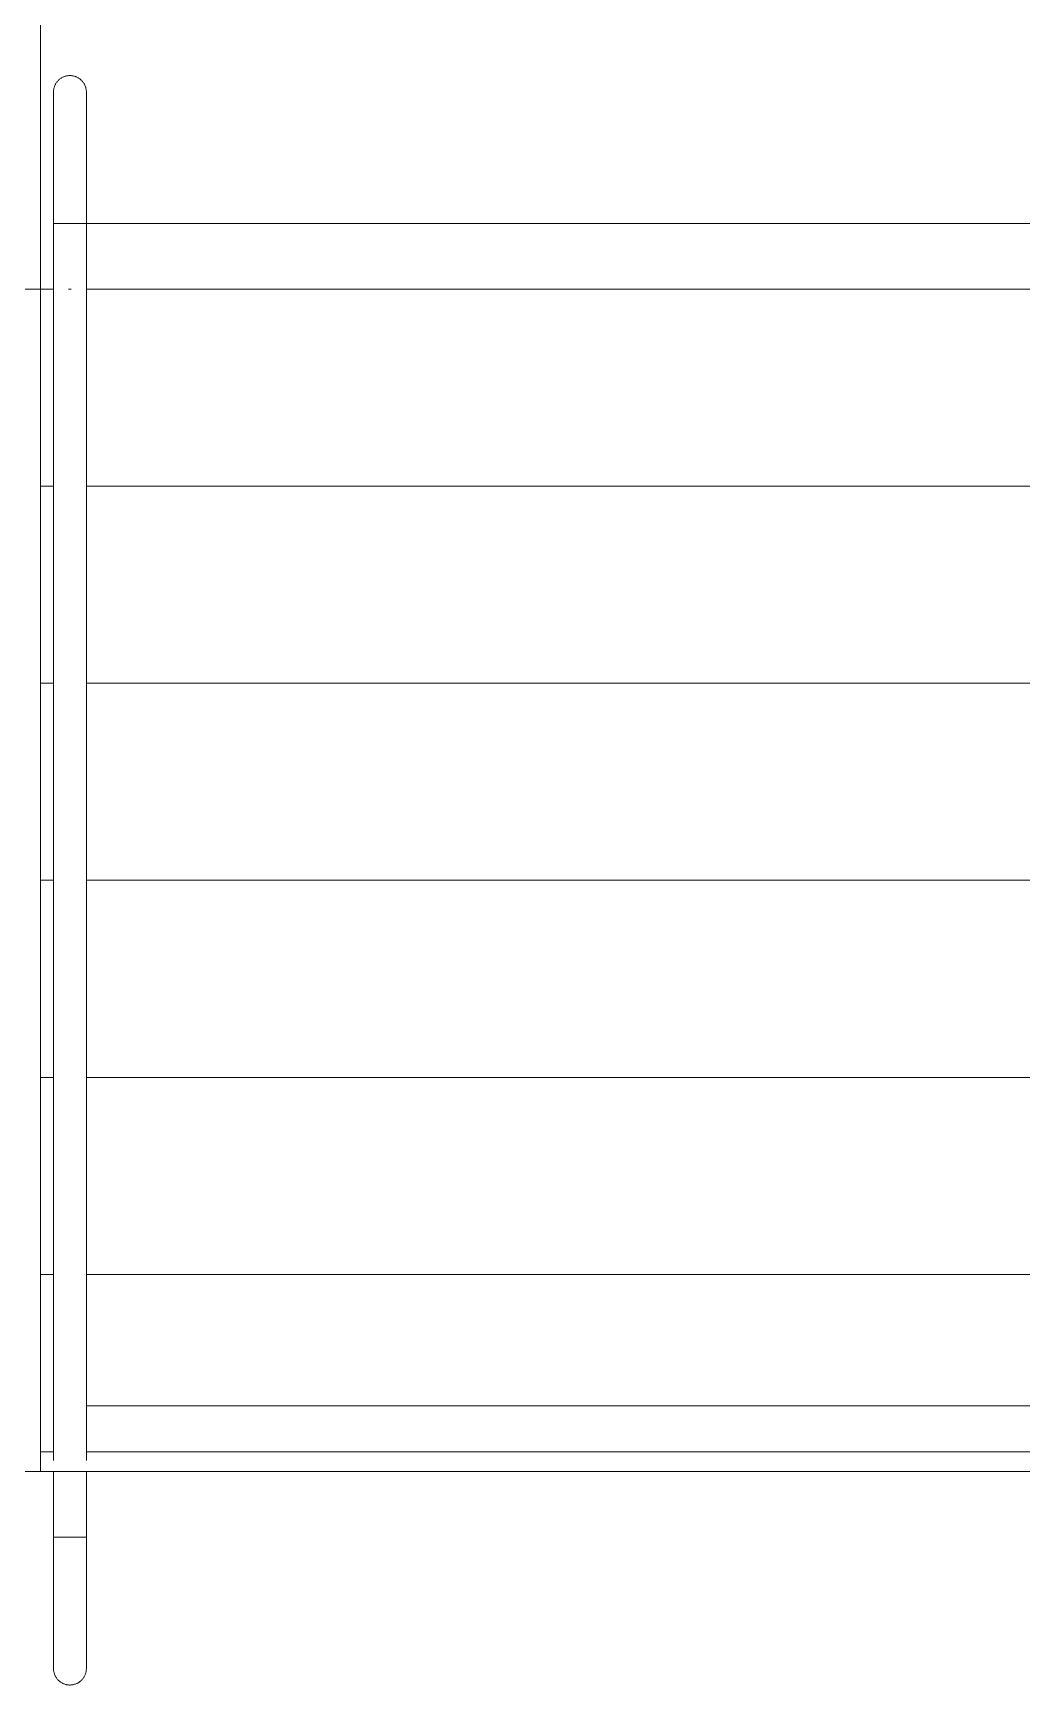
# Model space of a CAD drawing. Header units: millimetres. Extents: x -215207 to 92095, y -30385 to 123050.
# Drawn here: x -176056 to -174551, y -25412 to -22897 of the extents above; entities that cross this region are included whole.
import ezdxf

# ---------------------------------------------------------------- set-up
doc = ezdxf.new("R2010")
doc.units = ezdxf.units.MM
for name, color, linetype, lineweight in [('Лестницы', 7, 'Continuous', 9), ('Ограждение', 7, 'Continuous', 9), ('Перекрытие', 7, 'Continuous', 20), ('Стены наружные', 7, 'Continuous', 20)]:
    doc.layers.add(name, color=color, linetype=linetype, lineweight=lineweight)

# ---------------------------------------------------------------- blocks, each defined once
blk = doc.blocks.new('1 этаж 21082025')
at = {"layer": 'Лестницы'}
for p, q in [((23890.4, -54728.6), (23910, -54728.6)), ((23890.4, -54728.6), (23910, -54728.6)), ((23890, -55028.6), (23910, -55028.6)), ((23890, -55028.6), (23910, -55028.6)), ((23960, -55028.6), (26800, -55028.6)), ((23960, -55028.6), (26800, -55028.6)), ((23890, -55328.6), (23910, -55328.6)), ((23890, -55328.6), (23910, -55328.6)), ((23960, -55328.6), (26800, -55328.6)), ((23960, -55328.6), (26800, -55328.6)), ((23890, -55628.6), (23910, -55628.6)), ((23890, -55628.6), (23910, -55628.6)), ((23960, -55628.6), (26800, -55628.6)), ((23960, -55628.6), (26800, -55628.6)), ((23890, -55928.6), (23910, -55928.6)), ((23890, -55928.6), (23910, -55928.6)), ((23960, -55928.6), (26800, -55928.6)), ((23960, -55928.6), (26800, -55928.6)), ((23890, -56228.6), (23910, -56228.6)), ((23890, -56228.6), (23910, -56228.6)), ((23960, -56228.6), (26800, -56228.6)), ((23960, -56228.6), (26800, -56228.6))]:
    blk.add_line(p, q, dxfattribs=at)
at = {"layer": 'Ограждение'}
for p, q in [((23890.4, -54728.6), (23890.4, -53055)), ((23912, -54418.8), (23912.4, -54417.9)), ((23912.4, -54417.9), (23912.8, -54417)), ((23912.8, -54417), (23913.3, -54416.2)), ((23913.3, -54416.2), (23913.8, -54415.3)), ((23913.8, -54415.3), (23914.4, -54414.5)), ((23914.4, -54414.5), (23914.9, -54413.7)), ((23914.9, -54413.7), (23915.6, -54412.9)), ((23915.6, -54412.9), (23916.2, -54412.1)), ((23916.2, -54412.1), (23916.9, -54411.4)), ((23916.9, -54411.4), (23917.6, -54410.6)), ((23917.6, -54410.6), (23918.3, -54410)), ((23918.3, -54410), (23919.1, -54409.3)), ((23919.1, -54409.3), (23919.9, -54408.7)), ((23919.9, -54408.7), (23920.7, -54408.1)), ((23920.7, -54408.1), (23921.5, -54407.5)), ((23921.5, -54407.5), (23922.3, -54407)), ((23922.3, -54407), (23923.2, -54406.5)), ((23923.2, -54406.5), (23924.1, -54406.1)), ((23924.1, -54406.1), (23925, -54405.7)), ((23925, -54405.7), (23925.9, -54405.3)), ((23925.9, -54405.3), (23926.9, -54404.9)), ((23926.9, -54404.9), (23927.8, -54404.6)), ((23927.8, -54404.6), (23928.8, -54404.4)), ((23928.8, -54404.4), (23929.8, -54404.1)), ((23929.8, -54404.1), (23930.8, -54403.9)), ((23930.8, -54403.9), (23931.7, -54403.8)), ((23931.7, -54403.8), (23932.7, -54403.7)), ((23932.7, -54403.7), (23933.7, -54403.6)), ((23933.7, -54403.6), (23934.7, -54403.6)), ((23934.7, -54403.6), (23935, -54403.6)), ((23935, -54403.6), (23936, -54403.6)), ((23936, -54403.6), (23937, -54403.7)), ((23937, -54403.7), (23938, -54403.8)), ((23938, -54403.8), (23939, -54403.9)), ((23939, -54403.9), (23940, -54404.1)), ((23940, -54404.1), (23940.9, -54404.3)), ((23940.9, -54404.3), (23941.9, -54404.6)), ((23941.9, -54404.6), (23942.9, -54404.9)), ((23942.9, -54404.9), (23943.8, -54405.2)), ((23943.8, -54405.2), (23944.7, -54405.6)), ((23944.7, -54405.6), (23945.6, -54406)), ((23945.6, -54406), (23946.5, -54406.4)), ((23946.5, -54406.4), (23947.4, -54406.9)), ((23947.4, -54406.9), (23948.3, -54407.4)), ((23948.3, -54407.4), (23949.1, -54407.9)), ((23949.1, -54407.9), (23949.9, -54408.5)), ((23949.9, -54408.5), (23950.7, -54409.1)), ((23950.7, -54409.1), (23951.5, -54409.8)), ((23951.5, -54409.8), (23952.2, -54410.5)), ((23952.2, -54410.5), (23952.9, -54411.2)), ((23952.9, -54411.2), (23953.6, -54411.9)), ((23953.6, -54411.9), (23954.3, -54412.7)), ((23954.3, -54412.7), (23954.9, -54413.4)), ((23954.9, -54413.4), (23955.5, -54414.2)), ((23955.5, -54414.2), (23956, -54415.1)), ((23956, -54415.1), (23956.6, -54415.9)), ((23956.6, -54415.9), (23957, -54416.8)), ((23957, -54416.8), (23957.5, -54417.7)), ((23957.5, -54417.7), (23957.9, -54418.6)), ((23910, -54427.6), (23910.1, -54426.6)), ((23910, -54428.6), (23910, -54427.6)), ((23910, -54428.8), (23910, -54428.6)), ((23910, -54428.6), (23910, -54428.6)), ((23910, -54428.6), (23910, -54428.7)), ((23910, -54428.7), (23910, -54429.2)), ((23910, -54429.4), (23910, -54428.8)), ((23910, -54429.2), (23910, -54430)), ((23910, -54430.3), (23910, -54429.4)), ((23910, -54430), (23910, -54431.1)), ((23910, -54431.5), (23910, -54430.3)), ((23910, -54431.1), (23910, -54432.6)), ((23910, -54433), (23910, -54431.5)), ((23910, -54432.6), (23910, -54434.3)), ((23910, -54434.8), (23910, -54433)), ((23910, -54434.3), (23910, -54436.4)), ((23910, -54437), (23910, -54434.8)), ((23910, -54436.4), (23910, -54438.7)), ((23910, -54439.4), (23910, -54437)), ((23910, -54438.7), (23910, -54441.4)), ((23910, -54442.2), (23910, -54439.4)), ((23910, -54441.4), (23910, -54444.4)), ((23910, -54445.2), (23910, -54442.2)), ((23910.1, -54426.6), (23910.2, -54425.6)), ((23910.2, -54425.6), (23910.3, -54424.6)), ((23910.3, -54424.6), (23910.5, -54423.6)), ((23910.5, -54423.6), (23910.7, -54422.6)), ((23910.7, -54422.6), (23911, -54421.7)), ((23911, -54421.7), (23911.3, -54420.7)), ((23911.3, -54420.7), (23911.6, -54419.8)), ((23911.6, -54419.8), (23912, -54418.8)), ((23957.9, -54418.6), (23958.3, -54419.5)), ((23958.3, -54419.5), (23958.6, -54420.5)), ((23958.6, -54420.5), (23959, -54421.4)), ((23959, -54421.4), (23959.2, -54422.4)), ((23959.2, -54422.4), (23959.4, -54423.4)), ((23959.4, -54423.4), (23959.6, -54424.3)), ((23959.6, -54424.3), (23959.8, -54425.3)), ((23959.8, -54425.3), (23959.9, -54426.3)), ((23959.9, -54426.3), (23960, -54427.3)), ((23960, -54427.3), (23960, -54428.3)), ((23960, -54428.3), (23960, -54428.6)), ((23960, -54428.8), (23960, -54428.6)), ((23960, -54428.6), (23960, -54428.6)), ((23960, -54428.6), (23960, -54428.7)), ((23960, -54428.7), (23960, -54429.2)), ((23960, -54429.4), (23960, -54428.8)), ((23960, -54429.2), (23960, -54430)), ((23960, -54430.3), (23960, -54429.4)), ((23960, -54430), (23960, -54431.1)), ((23960, -54431.5), (23960, -54430.3)), ((23960, -54431.1), (23960, -54432.6)), ((23960, -54433), (23960, -54431.5)), ((23960, -54432.6), (23960, -54434.3)), ((23960, -54434.8), (23960, -54433)), ((23960, -54434.3), (23960, -54436.4)), ((23960, -54437), (23960, -54434.8)), ((23960, -54436.4), (23960, -54438.7)), ((23960, -54439.4), (23960, -54437)), ((23960, -54438.7), (23960, -54441.4)), ((23960, -54442.2), (23960, -54439.4)), ((23960, -54441.4), (23960, -54444.4)), ((23960, -54445.2), (23960, -54442.2)), ((23910, -54444.4), (23910, -54447.6)), ((23910, -54448.6), (23910, -54445.2)), ((23910, -54447.6), (23910, -54451.2)), ((23910, -54452.2), (23910, -54448.6)), ((23910, -54451.2), (23910, -54455)), ((23910, -54456.1), (23910, -54452.2)), ((23910, -54455), (23910, -54459.1)), ((23910, -54460.3), (23910, -54456.1)), ((23910, -54459.1), (23910, -54463.5)), ((23910, -54464.7), (23910, -54460.3)), ((23910, -54463.5), (23910, -54468.2)), ((23910, -54469.5), (23910, -54464.7)), ((23910, -54468.2), (23910, -54473.1)), ((23960, -54444.4), (23960, -54447.6)), ((23960, -54448.6), (23960, -54445.2)), ((23960, -54447.6), (23960, -54451.2)), ((23960, -54452.2), (23960, -54448.6)), ((23960, -54451.2), (23960, -54455)), ((23960, -54456.1), (23960, -54452.2)), ((23960, -54455), (23960, -54459.1)), ((23960, -54460.3), (23960, -54456.1)), ((23960, -54459.1), (23960, -54463.5)), ((23960, -54464.7), (23960, -54460.3)), ((23960, -54463.5), (23960, -54468.2)), ((23960, -54469.5), (23960, -54464.7)), ((23960, -54468.2), (23960, -54473.1)), ((23910, -54474.4), (23910, -54469.5)), ((23910, -54473.1), (23910, -54478.2)), ((23910, -54479.7), (23910, -54474.4)), ((23910, -54478.2), (23910, -54483.6)), ((23910, -54485.1), (23910, -54479.7)), ((23910, -54483.6), (23910, -54489.2)), ((23910, -54490.8), (23910, -54485.1)), ((23910, -54489.2), (23910, -54495.1)), ((23910, -54496.7), (23910, -54490.8)), ((23960, -54474.4), (23960, -54469.5)), ((23960, -54473.1), (23960, -54478.2)), ((23960, -54479.7), (23960, -54474.4)), ((23960, -54478.2), (23960, -54483.6)), ((23960, -54485.1), (23960, -54479.7)), ((23960, -54483.6), (23960, -54489.2)), ((23960, -54490.8), (23960, -54485.1)), ((23960, -54489.2), (23960, -54495.1)), ((23960, -54496.7), (23960, -54490.8)), ((23910, -54495.1), (23910, -54501.2)), ((23910, -54502.8), (23910, -54496.7)), ((23910, -54501.2), (23910, -54507.4)), ((23910, -54509.1), (23910, -54502.8)), ((23910, -54507.4), (23910, -54513.9)), ((23910, -54515.7), (23910, -54509.1)), ((23910, -54513.9), (23910, -54520.5)), ((23910, -54522.3), (23910, -54515.7)), ((23960, -54495.1), (23960, -54501.2)), ((23960, -54502.8), (23960, -54496.7)), ((23960, -54501.2), (23960, -54507.4)), ((23960, -54509.1), (23960, -54502.8)), ((23960, -54507.4), (23960, -54513.9)), ((23960, -54515.7), (23960, -54509.1)), ((23960, -54513.9), (23960, -54520.5)), ((23960, -54522.3), (23960, -54515.7)), ((23910, -54520.5), (23910, -54527.3)), ((23910, -54529.2), (23910, -54522.3)), ((23910, -54527.3), (23910, -54534.3)), ((23910, -54536.2), (23910, -54529.2)), ((23910, -54534.3), (23910, -54541.4)), ((23910, -54543.4), (23910, -54536.2)), ((23910, -54541.4), (23910, -54548.7)), ((23910, -54550.7), (23910, -54543.4)), ((23960, -54520.5), (23960, -54527.3)), ((23960, -54529.2), (23960, -54522.3)), ((23960, -54527.3), (23960, -54534.3)), ((23960, -54536.2), (23960, -54529.2)), ((23960, -54534.3), (23960, -54541.4)), ((23960, -54543.4), (23960, -54536.2)), ((23960, -54541.4), (23960, -54548.7)), ((23960, -54550.7), (23960, -54543.4)), ((23910, -54548.7), (23910, -54556.1)), ((23910, -54558.1), (23910, -54550.7)), ((23910, -54556.1), (23910, -54563.6)), ((23910, -54565.7), (23910, -54558.1)), ((23910, -54563.6), (23910, -54571.2)), ((23910, -54573.3), (23910, -54565.7)), ((23960, -54548.7), (23960, -54556.1)), ((23960, -54558.1), (23960, -54550.7)), ((23960, -54556.1), (23960, -54563.6)), ((23960, -54565.7), (23960, -54558.1)), ((23960, -54563.6), (23960, -54571.2)), ((23960, -54573.3), (23960, -54565.7)), ((23910, -54571.2), (23910, -54578.9)), ((23910, -54581), (23910, -54573.3)), ((23910, -54578.9), (23910, -54586.7)), ((23910, -54588.8), (23910, -54581)), ((23910, -54586.7), (23910, -54594.6)), ((23910, -54596.7), (23910, -54588.8)), ((23960, -54571.2), (23960, -54578.9)), ((23960, -54581), (23960, -54573.3)), ((23960, -54578.9), (23960, -54586.7)), ((23960, -54588.8), (23960, -54581)), ((23960, -54586.7), (23960, -54594.6)), ((23960, -54596.7), (23960, -54588.8)), ((23910, -54594.6), (23910, -54602.5)), ((23910, -54604.6), (23910, -54596.7)), ((23910, -54602.5), (23910, -54610.4)), ((23910, -54612.6), (23910, -54604.6)), ((23910, -54610.4), (23910, -54618.4)), ((23910, -54620.6), (23910, -54612.6)), ((23910, -54618.4), (23910, -54626.4)), ((23960, -54594.6), (23960, -54602.5)), ((23960, -54604.6), (23960, -54596.7)), ((23960, -54602.5), (23960, -54610.4)), ((23960, -54612.6), (23960, -54604.6)), ((23960, -54610.4), (23960, -54618.4)), ((23960, -54620.6), (23960, -54612.6)), ((23960, -54618.4), (23960, -54626.4)), ((23910, -54628.6), (23910, -54620.6)), ((23910, -54626.4), (23910, -54628.6)), ((23910, -54628.6), (23910, -54722.6)), ((23910, -54628.6), (23960, -54628.6)), ((23910, -54728.6), (23910, -54628.6)), ((23937.3, -54628.6), (23932.7, -54628.6)), ((23932.7, -54628.6), (23935, -54628.6)), ((23935, -54628.6), (23937.3, -54628.6)), ((23960, -54628.6), (23960, -54620.6)), ((23960, -54626.4), (23960, -54628.6)), ((23960, -54722.6), (23960, -54628.6)), ((23960, -54728.6), (23960, -54628.6)), ((23840, -54728.6), (23890, -54728.6)), ((23890, -56528.6), (23890, -54728.6)), ((23910, -54722.6), (23910, -56512)), ((23910, -56511.6), (23910, -54728.6)), ((23960, -56512), (23960, -54722.6)), ((23960, -56511.6), (23960, -54728.6)), ((23890, -56528.6), (23840, -56528.6)), ((23910, -56528.6), (23910, -56628.6)), ((23910, -56628.6), (23910, -56528.6)), ((23960, -56628.6), (23960, -56528.6)), ((23960, -56628.6), (23960, -56528.6)), ((23910, -56628.6), (23910, -56636.6)), ((23910, -56630.7), (23910, -56628.6)), ((23910, -56628.6), (23960, -56628.6)), ((23910, -56638.7), (23910, -56630.7)), ((23932.7, -56628.6), (23937.3, -56628.6)), ((23935, -56628.6), (23932.7, -56628.6)), ((23937.3, -56628.6), (23935, -56628.6)), ((23960, -56628.6), (23960, -56636.6)), ((23960, -56630.7), (23960, -56628.6)), ((23960, -56638.7), (23960, -56630.7)), ((23910, -56636.6), (23910, -56644.6)), ((23910, -56646.7), (23910, -56638.7)), ((23910, -56644.6), (23910, -56652.5)), ((23910, -56654.7), (23910, -56646.7)), ((23910, -56652.5), (23910, -56660.4)), ((23910, -56662.6), (23910, -56654.7)), ((23960, -56636.6), (23960, -56644.6)), ((23960, -56646.7), (23960, -56638.7)), ((23960, -56644.6), (23960, -56652.5)), ((23960, -56654.7), (23960, -56646.7)), ((23960, -56652.5), (23960, -56660.4)), ((23960, -56662.6), (23960, -56654.7)), ((23910, -56660.4), (23910, -56668.3)), ((23910, -56670.4), (23910, -56662.6)), ((23910, -56668.3), (23910, -56676.1)), ((23910, -56678.2), (23910, -56670.4)), ((23910, -56676.1), (23910, -56683.9)), ((23910, -56685.9), (23910, -56678.2)), ((23960, -56660.4), (23960, -56668.3)), ((23960, -56670.4), (23960, -56662.6)), ((23960, -56668.3), (23960, -56676.1)), ((23960, -56678.2), (23960, -56670.4)), ((23960, -56676.1), (23960, -56683.9)), ((23960, -56685.9), (23960, -56678.2)), ((23910, -56683.9), (23910, -56691.5)), ((23910, -56693.5), (23910, -56685.9)), ((23910, -56691.5), (23910, -56699)), ((23910, -56701.1), (23910, -56693.5)), ((23910, -56699), (23910, -56706.5)), ((23910, -56708.4), (23910, -56701.1)), ((23910, -56706.5), (23910, -56713.8)), ((23960, -56683.9), (23960, -56691.5)), ((23960, -56693.5), (23960, -56685.9)), ((23960, -56691.5), (23960, -56699)), ((23960, -56701.1), (23960, -56693.5)), ((23960, -56699), (23960, -56706.5)), ((23960, -56708.4), (23960, -56701.1)), ((23960, -56706.5), (23960, -56713.8)), ((23910, -56715.7), (23910, -56708.4)), ((23910, -56713.8), (23910, -56720.9)), ((23910, -56722.8), (23910, -56715.7)), ((23910, -56720.9), (23910, -56728)), ((23910, -56729.8), (23910, -56722.8)), ((23910, -56728), (23910, -56734.8)), ((23910, -56736.6), (23910, -56729.8)), ((23960, -56715.7), (23960, -56708.4)), ((23960, -56713.8), (23960, -56720.9)), ((23960, -56722.8), (23960, -56715.7)), ((23960, -56720.9), (23960, -56728)), ((23960, -56729.8), (23960, -56722.8)), ((23960, -56728), (23960, -56734.8)), ((23960, -56736.6), (23960, -56729.8)), ((23910, -56734.8), (23910, -56741.5)), ((23910, -56743.3), (23910, -56736.6)), ((23910, -56741.5), (23910, -56748)), ((23910, -56749.7), (23910, -56743.3)), ((23910, -56748), (23910, -56754.3)), ((23910, -56756), (23910, -56749.7)), ((23910, -56754.3), (23910, -56760.5)), ((23910, -56762.1), (23910, -56756)), ((23960, -56734.8), (23960, -56741.5)), ((23960, -56743.3), (23960, -56736.6)), ((23960, -56741.5), (23960, -56748)), ((23960, -56749.7), (23960, -56743.3)), ((23960, -56748), (23960, -56754.3)), ((23960, -56756), (23960, -56749.7)), ((23960, -56754.3), (23960, -56760.5)), ((23960, -56762.1), (23960, -56756)), ((23910, -56760.5), (23910, -56766.4)), ((23910, -56767.9), (23910, -56762.1)), ((23910, -56766.4), (23910, -56772.1)), ((23910, -56773.5), (23910, -56767.9)), ((23910, -56772.1), (23910, -56777.5)), ((23910, -56778.9), (23910, -56773.5)), ((23910, -56777.5), (23910, -56782.7)), ((23910, -56784.1), (23910, -56778.9)), ((23960, -56760.5), (23960, -56766.4)), ((23960, -56767.9), (23960, -56762.1)), ((23960, -56766.4), (23960, -56772.1)), ((23960, -56773.5), (23960, -56767.9)), ((23960, -56772.1), (23960, -56777.5)), ((23960, -56778.9), (23960, -56773.5)), ((23960, -56777.5), (23960, -56782.7)), ((23960, -56784.1), (23960, -56778.9)), ((23910, -56782.7), (23910, -56787.7)), ((23910, -56789), (23910, -56784.1)), ((23910, -56787.7), (23910, -56792.4)), ((23910, -56793.6), (23910, -56789)), ((23910, -56792.4), (23910, -56796.9)), ((23910, -56798), (23910, -56793.6)), ((23910, -56796.9), (23910, -56801.1)), ((23910, -56802.1), (23910, -56798)), ((23910, -56801.1), (23910, -56805)), ((23910, -56806), (23910, -56802.1)), ((23910, -56805), (23910, -56808.6)), ((23910, -56809.5), (23910, -56806)), ((23960, -56782.7), (23960, -56787.7)), ((23960, -56789), (23960, -56784.1)), ((23960, -56787.7), (23960, -56792.4)), ((23960, -56793.6), (23960, -56789)), ((23960, -56792.4), (23960, -56796.9)), ((23960, -56798), (23960, -56793.6)), ((23960, -56796.9), (23960, -56801.1)), ((23960, -56802.1), (23960, -56798)), ((23960, -56801.1), (23960, -56805)), ((23960, -56806), (23960, -56802.1)), ((23960, -56805), (23960, -56808.6)), ((23960, -56809.5), (23960, -56806)), ((23910, -56808.6), (23910, -56811.9)), ((23910, -56812.8), (23910, -56809.5)), ((23910, -56811.9), (23910, -56815)), ((23910, -56815.8), (23910, -56812.8)), ((23910, -56815), (23910, -56817.7)), ((23910, -56818.4), (23910, -56815.8)), ((23910, -56817.7), (23910, -56820.2)), ((23910, -56820.8), (23910, -56818.4)), ((23910, -56820.2), (23910, -56822.3)), ((23910, -56822.8), (23910, -56820.8)), ((23910, -56822.3), (23910, -56824.2)), ((23910, -56824.6), (23910, -56822.8)), ((23910, -56824.2), (23910, -56825.7)), ((23910, -56826), (23910, -56824.6)), ((23910, -56825.7), (23910, -56826.9)), ((23910, -56827.1), (23910, -56826)), ((23910, -56826.9), (23910, -56827.8)), ((23910, -56827.9), (23910, -56827.1)), ((23910, -56827.8), (23910, -56828.3)), ((23910, -56828.4), (23910, -56827.9)), ((23910, -56828.3), (23910, -56828.6)), ((23910, -56828.6), (23910, -56828.4)), ((23910, -56828.9), (23910, -56828.6)), ((23910, -56828.6), (23910, -56828.6)), ((23910, -56829.9), (23910, -56828.9)), ((23910.1, -56830.8), (23910, -56829.9)), ((23910.2, -56831.8), (23910.1, -56830.8)), ((23910.4, -56832.8), (23910.2, -56831.8)), ((23959.7, -56832.6), (23959.5, -56833.5)), ((23959.8, -56831.6), (23959.7, -56832.6)), ((23959.9, -56830.6), (23959.8, -56831.6)), ((23960, -56829.6), (23959.9, -56830.6)), ((23960, -56808.6), (23960, -56811.9)), ((23960, -56812.8), (23960, -56809.5)), ((23960, -56811.9), (23960, -56815)), ((23960, -56815.8), (23960, -56812.8)), ((23960, -56815), (23960, -56817.7)), ((23960, -56818.4), (23960, -56815.8)), ((23960, -56817.7), (23960, -56820.2)), ((23960, -56820.8), (23960, -56818.4)), ((23960, -56820.2), (23960, -56822.3)), ((23960, -56822.8), (23960, -56820.8)), ((23960, -56822.3), (23960, -56824.2)), ((23960, -56824.6), (23960, -56822.8)), ((23960, -56824.2), (23960, -56825.7)), ((23960, -56826), (23960, -56824.6)), ((23960, -56825.7), (23960, -56826.9)), ((23960, -56827.1), (23960, -56826)), ((23960, -56826.9), (23960, -56827.8)), ((23960, -56827.9), (23960, -56827.1)), ((23960, -56827.8), (23960, -56828.3)), ((23960, -56828.4), (23960, -56827.9)), ((23960, -56828.3), (23960, -56828.6)), ((23960, -56828.6), (23960, -56828.4)), ((23960, -56828.6), (23960, -56829.6)), ((23960, -56828.6), (23960, -56828.6)), ((23910.6, -56833.8), (23910.4, -56832.8)), ((23910.8, -56834.8), (23910.6, -56833.8)), ((23911, -56835.7), (23910.8, -56834.8)), ((23911.4, -56836.7), (23911, -56835.7)), ((23911.7, -56837.6), (23911.4, -56836.7)), ((23912.1, -56838.6), (23911.7, -56837.6)), ((23912.5, -56839.5), (23912.1, -56838.6)), ((23913, -56840.4), (23912.5, -56839.5)), ((23913.4, -56841.2), (23913, -56840.4)), ((23914, -56842.1), (23913.4, -56841.2)), ((23914.5, -56842.9), (23914, -56842.1)), ((23915.1, -56843.7), (23914.5, -56842.9)), ((23915.7, -56844.5), (23915.1, -56843.7)), ((23916.4, -56845.3), (23915.7, -56844.5)), ((23917.1, -56846), (23916.4, -56845.3)), ((23917.8, -56846.7), (23917.1, -56846)), ((23918.5, -56847.4), (23917.8, -56846.7)), ((23919.3, -56848), (23918.5, -56847.4)), ((23920.1, -56848.6), (23919.3, -56848)), ((23920.9, -56849.2), (23920.1, -56848.6)), ((23921.7, -56849.8), (23920.9, -56849.2)), ((23922.6, -56850.3), (23921.7, -56849.8)), ((23923.5, -56850.8), (23922.6, -56850.3)), ((23924.4, -56851.2), (23923.5, -56850.8)), ((23925.3, -56851.6), (23924.4, -56851.2)), ((23926.2, -56852), (23925.3, -56851.6)), ((23927.1, -56852.3), (23926.2, -56852)), ((23928.1, -56852.6), (23927.1, -56852.3)), ((23929.1, -56852.9), (23928.1, -56852.6)), ((23930, -56853.1), (23929.1, -56852.9)), ((23931, -56853.3), (23930, -56853.1)), ((23932, -56853.4), (23931, -56853.3)), ((23933, -56853.5), (23932, -56853.4)), ((23934, -56853.6), (23933, -56853.5)), ((23935, -56853.6), (23934, -56853.6)), ((23935.3, -56853.6), (23935, -56853.6)), ((23936.3, -56853.5), (23935.3, -56853.6)), ((23937.3, -56853.5), (23936.3, -56853.5)), ((23938.3, -56853.4), (23937.3, -56853.5)), ((23939.2, -56853.2), (23938.3, -56853.4)), ((23940.2, -56853), (23939.2, -56853.2)), ((23941.2, -56852.8), (23940.2, -56853)), ((23942.2, -56852.5), (23941.2, -56852.8)), ((23943.1, -56852.2), (23942.2, -56852.5)), ((23944.1, -56851.9), (23943.1, -56852.2)), ((23945, -56851.5), (23944.1, -56851.9)), ((23945.9, -56851.1), (23945, -56851.5)), ((23946.8, -56850.6), (23945.9, -56851.1)), ((23947.7, -56850.1), (23946.8, -56850.6)), ((23948.5, -56849.6), (23947.7, -56850.1)), ((23949.3, -56849.1), (23948.5, -56849.6)), ((23950.1, -56848.5), (23949.3, -56849.1)), ((23950.9, -56847.8), (23950.1, -56848.5)), ((23951.7, -56847.2), (23950.9, -56847.8)), ((23952.4, -56846.5), (23951.7, -56847.2)), ((23953.1, -56845.8), (23952.4, -56846.5)), ((23953.8, -56845.1), (23953.1, -56845.8)), ((23954.4, -56844.3), (23953.8, -56845.1)), ((23955.1, -56843.5), (23954.4, -56844.3)), ((23955.6, -56842.7), (23955.1, -56843.5)), ((23956.2, -56841.9), (23955.6, -56842.7)), ((23956.7, -56841), (23956.2, -56841.9)), ((23957.2, -56840.1), (23956.7, -56841)), ((23957.6, -56839.2), (23957.2, -56840.1)), ((23958, -56838.3), (23957.6, -56839.2)), ((23958.4, -56837.4), (23958, -56838.3)), ((23958.7, -56836.4), (23958.4, -56837.4)), ((23959, -56835.5), (23958.7, -56836.4)), ((23959.3, -56834.5), (23959, -56835.5)), ((23959.5, -56833.5), (23959.3, -56834.5))]:
    blk.add_line(p, q, dxfattribs=at)
blk.add_open_spline([(23937.1, -54728.6), (23936.4, -54728.6), (23935, -54728.6), (23933.6, -54728.6), (23932.9, -54728.6)], degree=3, dxfattribs=at)
at = {"layer": 'Перекрытие', "color": 49, "true_color": 0x464646}
for p, q in [((26800, -54628.6), (23960, -54628.6)), ((23960, -54728.6), (26800, -54728.6)), ((26800, -56428.6), (23960, -56428.6))]:
    blk.add_line(p, q, dxfattribs=at)
at = {"layer": 'Стены наружные'}
for p, q in [((23890, -56498.6), (23910, -56498.6)), ((23960, -56498.6), (26800, -56498.6)), ((26870, -56528.6), (23890, -56528.6))]:
    blk.add_line(p, q, dxfattribs=at)

msp = doc.modelspace()

# ---------------------------------------------------------------- block references
msp.add_blockref('1 этаж 21082025', (-199934.8, 31441.4))

doc.saveas('drawing.dxf')
